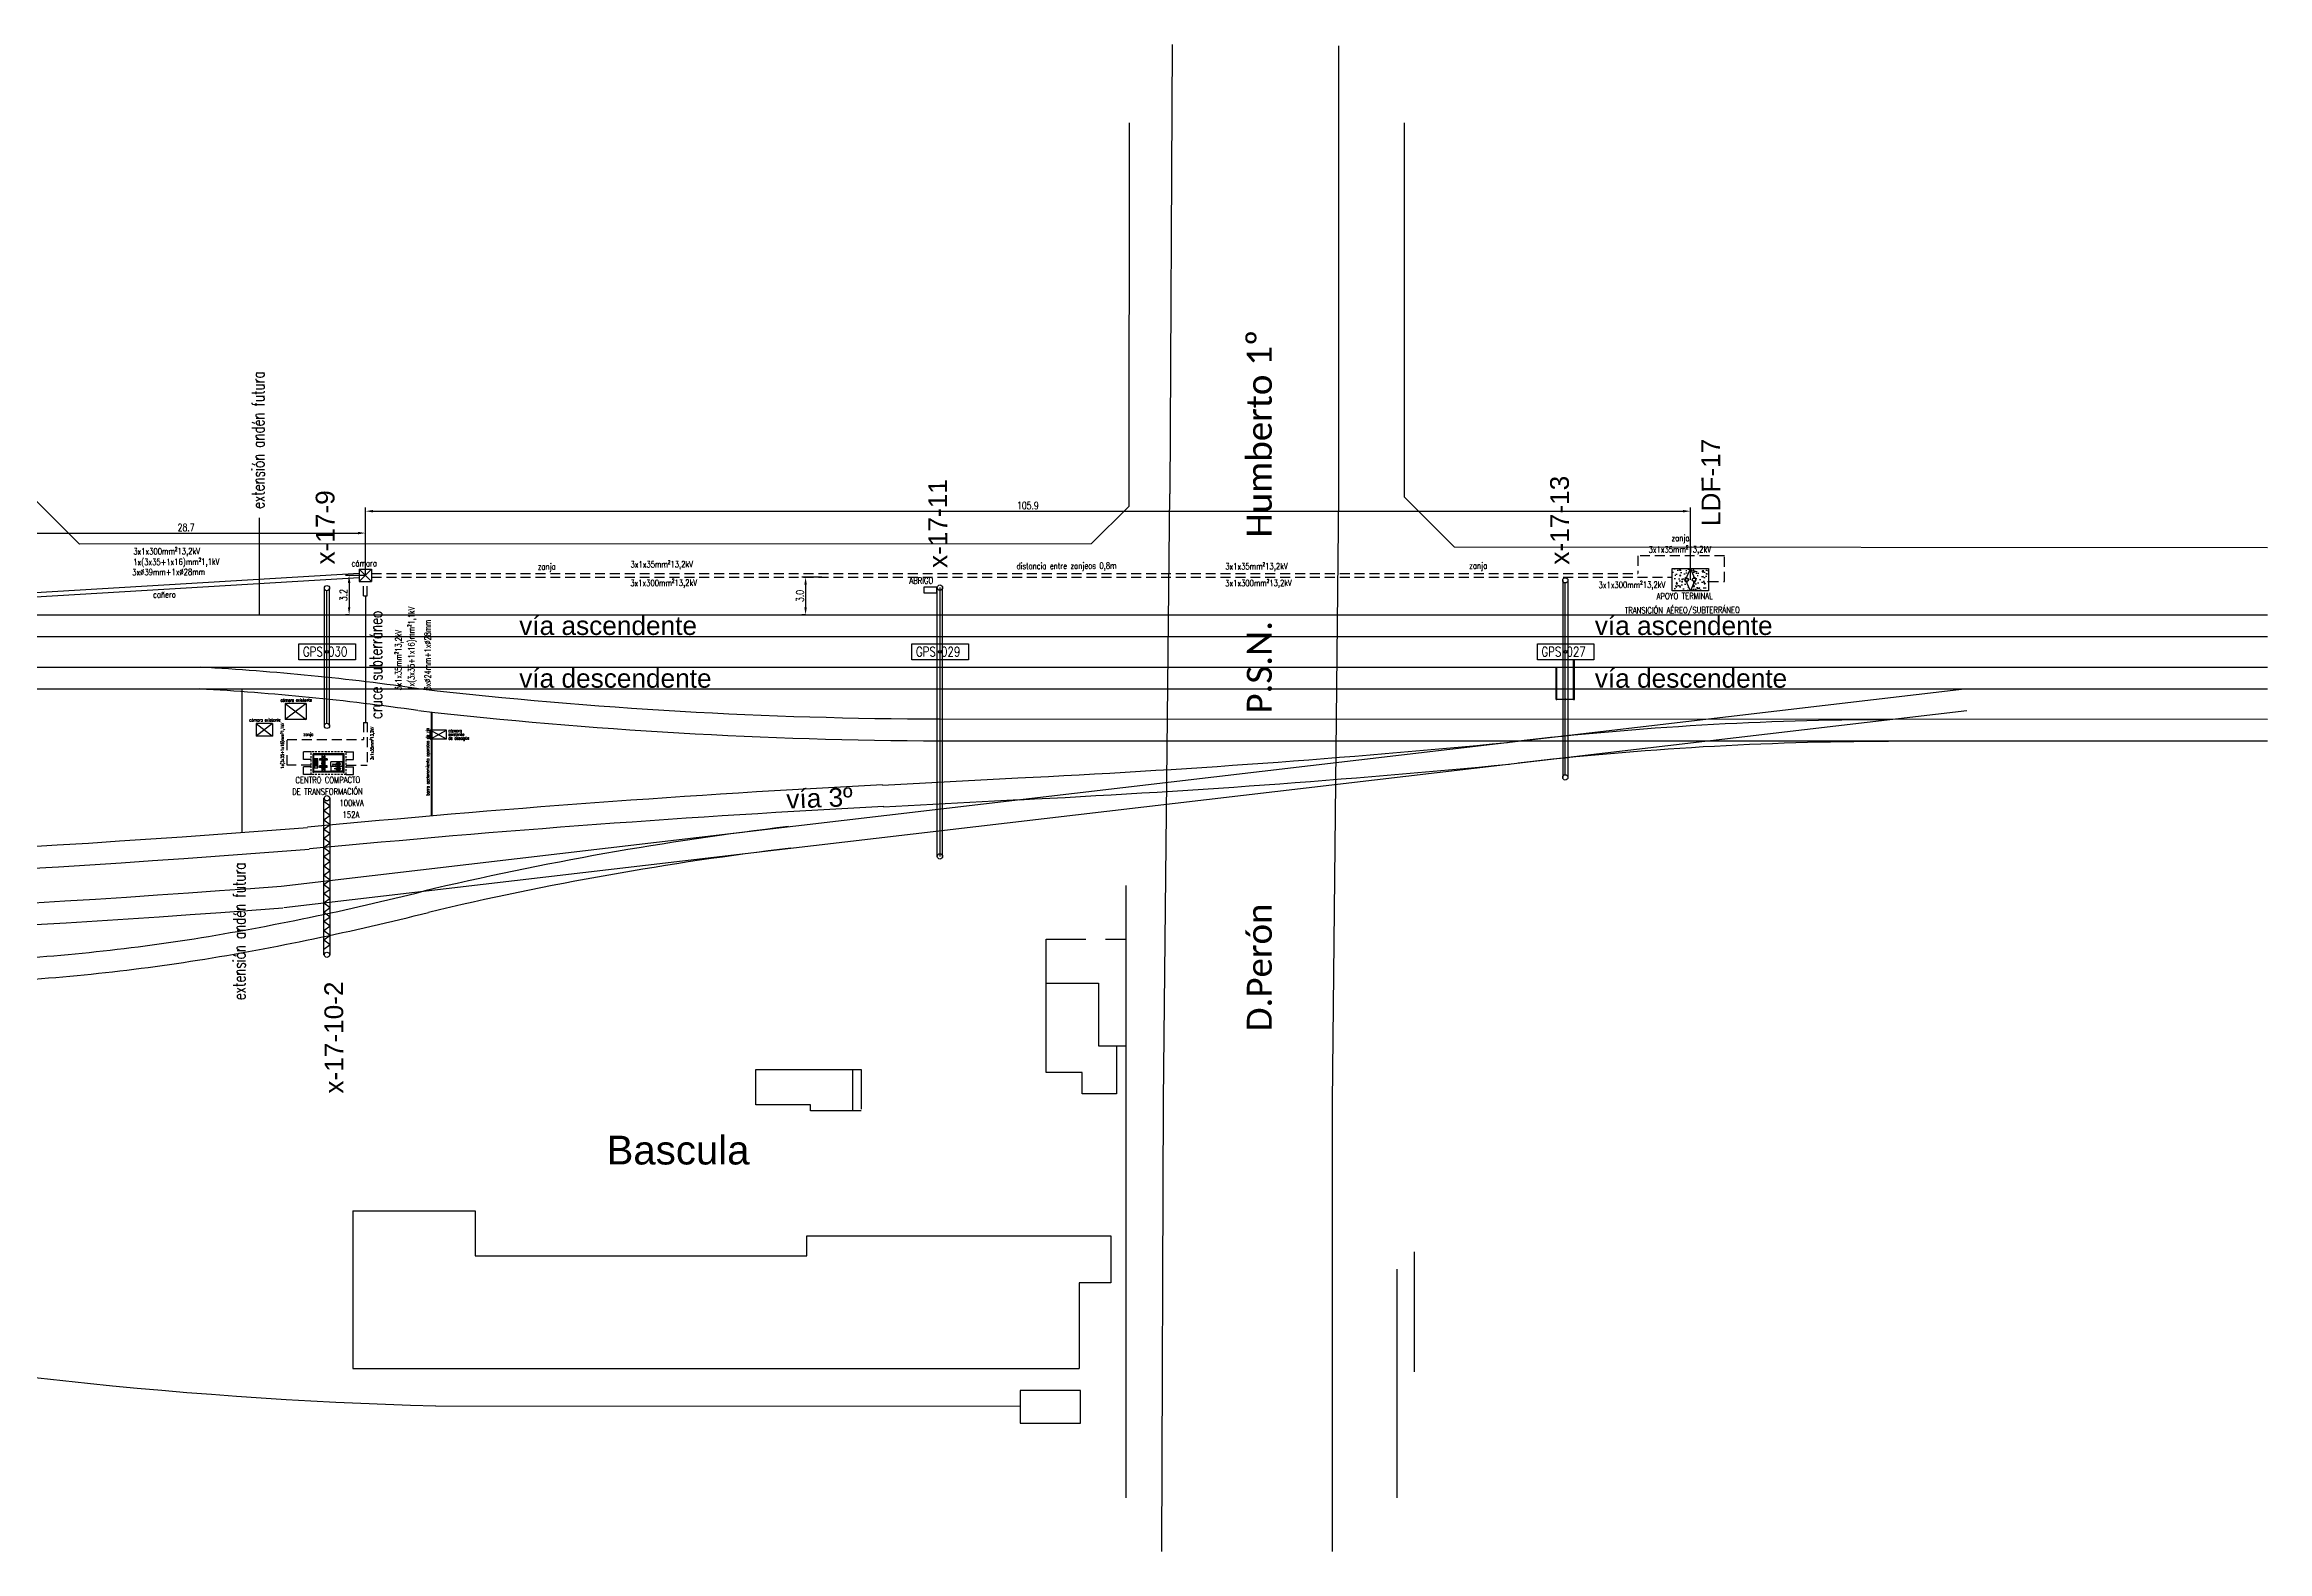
# Model space of a CAD drawing. Header units: millimetres. Extents: x 1200 to 1730, y 1405 to 1528.
# Drawn here: x 1552.8 to 1730.5, y 1405.3 to 1525.8 of the extents above; entities that cross this region are included whole.
import ezdxf

# ---------------------------------------------------------------- set-up
doc = ezdxf.new("R2010")
doc.units = ezdxf.units.MM
doc.linetypes.add('HIDDEN2', pattern=[4.7625, 3.175, -1.5875])
for name, color, linetype in [('CALLES', 8, 'Continuous'), ('Descargador de sobretensión', 4, 'Continuous'), ('EDIFICIOS', 8, 'Continuous'), ('LINEA02', 8, 'Continuous'), ('LINEA_02', 8, 'Continuous'), ('n° de postación', 1, 'Continuous'), ('pórticos', 4, 'Continuous'), ('textos', 7, 'Continuous'), ('Textos catenaria', 7, 'Continuous'), ('VENDIDO', 8, 'Continuous'), ('VIAS', 3, 'Continuous'), ('vías', 8, 'Continuous')]:
    doc.layers.add(name, color=color, linetype=linetype)
doc.styles.add('progresivas', font='calibri.ttf')
doc.styles.add('ROMANS', font='arial.ttf', dxfattribs={"width": 0.7})
doc.styles.add('SIMPLEX', font='simplex.shx', dxfattribs={"width": 0.75})
doc.linetypes.add('TRACKS', pattern='A,3.81,[130,ltypeshp.shx,S=6.35,R=0,X=0,Y=0],3.81', length=7.62)
doc.dimstyles.new('COTA-100', dxfattribs={"dimscale": 3, "dimtxt": 0.2, "dimasz": 0.2, "dimexe": 0.1, "dimexo": 0, "dimgap": 0.05, "dimtad": 1, "dimdec": 1, "dimzin": 0, "dimdsep": 46, "dimtxsty": 'SIMPLEX', "dimcen": 0.1, "dimclrd": 256, "dimclre": 256, "dimclrt": 256, "dimazin": 0, "dimtm": 1e-09, "dimtfac": 0.714286, "dimtdec": 1, "dimtmove": 2, "dimatfit": 2, "dimfxl": 0, "dimtolj": 1, "dimtzin": 0, "dimarcsym": 0})

# ---------------------------------------------------------------- blocks, each defined once
blk = doc.blocks.new('centro compacto de transformación')
at = {"color": 11}
for p, q in [((0, 0.09), (-0.07, 0.09)), ((-0.07, 0.09), (-0.07, -1.42)), ((0, 0.09), (0, -1.42)), ((0, 0.06), (2.35, 0.06)), ((0, 0), (2.35, 0)), ((2.35, 0.09), (2.35, -1.42)), ((2.35, 0.09), (2.42, 0.09)), ((2.42, 0.09), (2.42, -1.42)), ((-0.07, -1.42), (0, -1.42)), ((0, -1.33), (2.35, -1.33)), ((0, -1.4), (2.35, -1.4)), ((0.05, -0.4), (0.05, -0.02)), ((0.05, -0.02), (0.99, -0.02)), ((0.05, -0.4), (0.99, -0.4)), ((0.05, -0.4), (0.05, -0.77)), ((0.05, -0.77), (0.99, -0.77)), ((0.99, -0.4), (0.99, -0.02)), ((0.99, -0.4), (0.99, -0.77)), ((1.29, -0.32), (1.44, -0.32)), ((1.29, -0.32), (1.29, -0.44)), ((1.29, -0.32), (1.44, -0.32)), ((1.29, -0.43), (1.47, -0.43)), ((1.29, -0.44), (1.47, -0.44)), ((1.29, -0.89), (1.47, -0.89)), ((1.29, -1.02), (1.29, -0.89)), ((1.29, -0.9), (1.47, -0.9)), ((1.29, -1.01), (1.44, -1.01)), ((1.29, -1.02), (1.44, -1.02)), ((1.47, -1.26), (1.47, -0.07)), ((1.47, -0.07), (1.53, -0.07)), ((1.47, -1.26), (1.53, -1.26)), ((1.53, -1.26), (1.53, -0.07)), ((1.53, -0.25), (1.65, -0.25)), ((1.53, -1.08), (1.65, -1.08)), ((1.65, -1.26), (1.65, -0.07)), ((1.71, -0.07), (1.65, -0.07)), ((1.71, -1.26), (1.65, -1.26)), ((1.71, -1.26), (1.71, -0.07)), ((1.71, -0.43), (1.89, -0.43)), ((1.71, -0.44), (1.89, -0.44)), ((1.71, -0.89), (1.89, -0.89)), ((1.71, -0.9), (1.89, -0.9)), ((1.74, -0.32), (1.89, -0.32)), ((1.74, -0.32), (1.89, -0.32)), ((1.74, -1.01), (1.89, -1.01)), ((1.74, -1.02), (1.89, -1.02)), ((1.89, -0.32), (1.89, -0.44)), ((1.89, -1.02), (1.89, -0.89)), ((2.03, -0.29), (2.03, -1.04)), ((2.3, -0.29), (2.03, -0.29)), ((2.3, -1.04), (2.03, -1.04)), ((2.3, -0.29), (2.3, -1.04)), ((2.35, -1.42), (2.42, -1.42))]:
    blk.add_line(p, q, dxfattribs=at)
at = {"color": 5}
for points in [[(0.55, -0.29), (0.55, -0.14), (0.25, -0.14), (0.25, -0.29)], [(0.55, -0.67), (0.55, -0.52), (0.25, -0.52), (0.25, -0.67)], [(2.25, -0.44), (2.1, -0.44), (2.1, -0.89), (2.25, -0.89)]]:
    blk.add_lwpolyline(points, close=True, dxfattribs=at)
at = {"color": 11}
for centre, start, end in [((1.59, -0.32), 141.5668, 218.4332), ((1.59, -0.67), 141.5668, 218.4332), ((1.59, -1.02), 141.5668, 218.4332), ((1.59, -0.32), 65.3757, 114.6243), ((1.59, -1.02), 245.3757, 294.6243), ((1.59, -0.32), 321.5668, 38.4332), ((1.59, -0.67), 321.5668, 38.4332), ((1.59, -1.02), 321.5668, 38.4332)]:
    blk.add_arc(centre, 0.15, start, end, dxfattribs=at)
at = {"layer": 'Textos catenaria', "color": 11, "style": 'SIMPLEX', "width": 0.7}
for s, p in [('celda QM', (0.19, -0.27)), ('celda GAM2', (0.21, -0.61))]:
    blk.add_text(s, height=0.1, dxfattribs=at).set_placement(p)
for s, p in [('TRAFO SECO', (1.64, -1)), ('TAB-BT', (2.22, -0.86))]:
    blk.add_text(s, height=0.1, rotation=90, dxfattribs=at).set_placement(p)
blk = doc.blocks.new('centro compacto de transformación con fosa')
at = {"color": 3}
for p, q in [((0, 0), (0, -0.6)), ((0.6, 0), (0, 0)), ((3.4, 0), (4, 0)), ((4, 0), (4, -0.6)), ((0.6, -0.6), (0, -0.6)), ((0, -1.2), (0, -1.8)), ((0.6, -1.2), (0, -1.2)), ((3.4, -0.6), (4, -0.6)), ((3.4, -1.2), (4, -1.2)), ((4, -1.2), (4, -1.8)), ((0.6, -1.8), (0, -1.8)), ((3.4, -1.8), (4, -1.8))]:
    blk.add_line(p, q, dxfattribs=at)
at = {"color": 3, "linetype": 'HIDDEN2', "ltscale": 0.05}
for p, q in [((0.6, 0), (3.4, 0)), ((0.6, 0), (0.6, -1.8)), ((3.4, 0), (3.4, -1.8)), ((0.6, -1.8), (3.4, -1.8))]:
    blk.add_line(p, q, dxfattribs=at)
blk.add_blockref('centro compacto de transformación', (0.825, -0.235))
blk = doc.blocks.new('estructura tipo A con base')
h = blk.add_hatch()
h.set_pattern_fill('AR-CONC', color=8, scale=0.005, style=0)
h.set_pattern_definition([(50, (-2627.5983, -783.80706), (0.91092334, -0.07969543), [0.09525, -1.04775]), (355, (-2627.5983, -783.8071), (-0.17621413, 0.9552832), [0.0762, -0.8382]), (100.451, (-2627.5224, -783.8137), (0.7347125, 0.87558344), [0.08095, -0.89045]), (46.1842, (-2627.5983, -783.5531), (1.3553952, -0.21021164), [0.142875, -1.571625]), (96.6356, (-2627.4854, -783.5706), (1.1870212, 1.2371278), [0.121425, -1.335675]), (351.184, (-2627.5983, -783.553), (1.187023, 1.2371256), [0.1143, -1.2573]), (21, (-2627.4713, -783.61656), (0.7580744, -0.5113276), [0.09525, -1.04775]), (326, (-2627.4713, -783.6166), (0.30901014, 0.92093983), [0.0762, -0.8382]), (71.4514, (-2627.4081, -783.6592), (1.06708245, 0.4096143), [0.08095, -0.89045]), (37.5, (-2627.5983, -783.80706), (0.015443016, 0.422775194), [0, -0.82804, 0, -0.8509, 0, -0.841375]), (7.5, (-2627.5983, -783.80706), (0.33409831, 0.500902874), [0, -0.48514, 0, -0.80899, 0, -0.320675]), (327.5, (-2627.88152, -783.80706), (0.677952976, -0.02864372), [0, -0.3175, 0, -0.9906, 0, -1.31445]), (317.5, (-2628.0085, -783.80706), (0.74064591, 0.12713246), [0, -0.41275, 0, -0.65786, 0, -0.93345])])
h.paths.add_polyline_path([(-1.45, -0.9), (1.45, -0.9), (1.45, 0.9), (-1.45, 0.9)])
h.paths.add_polyline_path([(-0.28, 0.18), (-0.28, 0.25), (-0.05, 0.8), (0.05, 0.8), (0.28, 0.28), (0.28, 0.18, -1), (0.28, -0.18), (0.28, -0.28), (0.05, -0.8), (-0.05, -0.8), (-0.28, -0.28), (-0.28, -0.18, -1)], flags=16)
h.paths.add_polyline_path([(-0.15, 0, -1), (-0.41, 0, -1)], flags=0)
h.paths.add_polyline_path([(0, 0, -1), (0, 0, -1)], flags=0)
h.paths.add_polyline_path([(0.41, 0, -1), (0.15, 0, -1)], flags=0)
blk.add_lwpolyline([(1.45, -0.9), (-1.45, -0.9), (-1.45, 0.9), (1.45, 0.9)], close=True)
at = {"color": 6}
blk.add_lwpolyline([(-0.28, -0.28), (-0.05, -0.8), (0.05, -0.8), (0.28, -0.28), (0.28, -0.18, 1), (0.28, 0.18), (0.28, 0.28), (0.05, 0.8), (-0.05, 0.8), (-0.28, 0.25), (-0.28, 0.18, 1), (-0.28, -0.18)], format="xyb", close=True, dxfattribs=at)
for centre, radius in [((-0.28, 0), 0.13), ((0, 0), 0.0021), ((0.28, 0), 0.13)]:
    blk.add_circle(centre, radius, dxfattribs=at)
blk = doc.blocks.new('cámara LDF-LDS')
at = {"color": 6}
for p, q in [((-0.5, 0.5), (0.5, 0.5)), ((-0.5, 0.5), (-0.5, -0.5)), ((-0.5, 0.5), (0.5, -0.5)), ((0.5, 0.5), (-0.5, -0.5)), ((0.5, 0.5), (0.5, -0.5)), ((-0.5, -0.5), (0.5, -0.5))]:
    blk.add_line(p, q, dxfattribs=at)
blk = doc.blocks.new('*D19')
at = {"lineweight": -2, "transparency": 16777216}
for p, q in [((1549.77, 1481.69), (1549.77, 1487.05)), ((1550.37, 1486.75), (1577.83, 1486.75)), ((1578.43, 1483.37), (1578.43, 1487.05))]:
    blk.add_line(p, q, dxfattribs=at)
at = {"transparency": 16777216}
for points in [[(1550.37, 1486.85), (1550.37, 1486.65), (1549.77, 1486.75)], [(1577.83, 1486.85), (1577.83, 1486.65), (1578.43, 1486.75)]]:
    blk.add_solid(points, dxfattribs=at)
at = {"layer": 'Defpoints', "color": 0, "transparency": 16777216}
for p in [(1578.43, 1486.75), (1578.43, 1483.37), (1549.77, 1481.69)]:
    blk.add_point(p, dxfattribs=at)
at = {"transparency": 16777216, "insert": (1564.1, 1487.2), "char_height": 0.6, "attachment_point": 5, "style": 'SIMPLEX'}
blk.add_mtext('\\A1;28.7', dxfattribs=at)
blk = doc.blocks.new('*D20')
at = {"lineweight": -2, "transparency": 16777216}
for p, q in [((1578.43, 1483.37), (1578.43, 1488.8)), ((1579.03, 1488.5), (1683.75, 1488.5)), ((1684.35, 1483.02), (1684.35, 1488.8))]:
    blk.add_line(p, q, dxfattribs=at)
at = {"transparency": 16777216}
for points in [[(1579.03, 1488.6), (1579.03, 1488.4), (1578.43, 1488.5)], [(1683.75, 1488.6), (1683.75, 1488.4), (1684.35, 1488.5)]]:
    blk.add_solid(points, dxfattribs=at)
at = {"layer": 'Defpoints', "color": 0, "transparency": 16777216}
for p in [(1684.35, 1488.5), (1578.43, 1483.37), (1684.35, 1483.02)]:
    blk.add_point(p, dxfattribs=at)
at = {"transparency": 16777216, "insert": (1631.39, 1488.95), "char_height": 0.6, "attachment_point": 5, "style": 'SIMPLEX'}
blk.add_mtext('\\A1;105.9', dxfattribs=at)
blk = doc.blocks.new('*D21')
at = {"lineweight": -2, "transparency": 16777216}
for p, q in [((1578.43, 1483.37), (1576.83, 1483.37)), ((1577.13, 1482.77), (1577.13, 1480.82)), ((1577.13, 1480.22), (1576.83, 1480.22))]:
    blk.add_line(p, q, dxfattribs=at)
at = {"transparency": 16777216}
for points in [[(1577.03, 1482.77), (1577.23, 1482.77), (1577.13, 1483.37)], [(1577.03, 1480.82), (1577.23, 1480.82), (1577.13, 1480.22)]]:
    blk.add_solid(points, dxfattribs=at)
at = {"layer": 'Defpoints', "color": 0, "transparency": 16777216}
for p in [(1578.43, 1483.37), (1577.13, 1480.22), (1577.13, 1480.22)]:
    blk.add_point(p, dxfattribs=at)
at = {"transparency": 16777216, "insert": (1576.68, 1481.79), "char_height": 0.6, "attachment_point": 5, "rotation": 90, "style": 'SIMPLEX'}
blk.add_mtext('\\A1;3.2', dxfattribs=at)
blk = doc.blocks.new('*D29')
at = {"lineweight": -2, "transparency": 16777216}
for p, q in [((1614.92, 1483.22), (1613.32, 1483.22)), ((1613.62, 1482.62), (1613.62, 1480.82)), ((1613.62, 1480.22), (1613.32, 1480.22))]:
    blk.add_line(p, q, dxfattribs=at)
at = {"transparency": 16777216}
for points in [[(1613.52, 1482.62), (1613.72, 1482.62), (1613.62, 1483.22)], [(1613.52, 1480.82), (1613.72, 1480.82), (1613.62, 1480.22)]]:
    blk.add_solid(points, dxfattribs=at)
at = {"layer": 'Defpoints', "color": 0, "transparency": 16777216}
for p in [(1614.92, 1483.22), (1613.62, 1480.22), (1613.62, 1480.22)]:
    blk.add_point(p, dxfattribs=at)
at = {"transparency": 16777216, "insert": (1613.17, 1481.72), "char_height": 0.6, "attachment_point": 5, "rotation": 90, "style": 'SIMPLEX'}
blk.add_mtext('\\A1;3.0', dxfattribs=at)

msp = doc.modelspace()

# ---------------------------------------------------------------- linework, layer by layer
at = {"color": 5, "linetype": 'HIDDEN2', "ltscale": 0.25}
for p, q in [((1687.07, 1484.92), (1680.16, 1484.92)), ((1680.16, 1484.92), (1680.16, 1483.52)), ((1687.07, 1482.87), (1687.07, 1484.92)), ((1578.28, 1481.72), (1578.28, 1482.87)), ((1578.58, 1481.72), (1578.58, 1482.87)), ((1578.93, 1483.52), (1680.16, 1483.52)), ((1578.93, 1483.22), (1682.9, 1483.22)), ((1685.8, 1482.87), (1687.07, 1482.87)), ((1578.28, 1471.61), (1578.28, 1470.25)), ((1578.58, 1471.61), (1578.58, 1468.2)), ((1572.17, 1468.2), (1572.17, 1470.25)), ((1572.17, 1470.25), (1578.28, 1470.25)), ((1574.09, 1468.2), (1572.17, 1468.2)), ((1576.89, 1468.2), (1578.58, 1468.2))]:
    msp.add_line(p, q, dxfattribs=at)
for p, q in [((1578.28, 1481.72), (1578.58, 1481.72)), ((1573.12, 1477.89), (1577.64, 1477.89)), ((1573.12, 1476.6), (1573.12, 1477.89)), ((1577.64, 1477.89), (1577.64, 1476.6)), ((1622.12, 1477.89), (1626.64, 1477.89)), ((1622.12, 1476.6), (1622.12, 1477.89)), ((1626.64, 1477.89), (1626.64, 1476.6)), ((1672.12, 1477.89), (1676.64, 1477.89)), ((1672.12, 1476.6), (1672.12, 1477.89)), ((1676.64, 1477.89), (1676.64, 1476.6)), ((1577.64, 1476.6), (1573.12, 1476.6)), ((1626.64, 1476.6), (1622.12, 1476.6)), ((1676.64, 1476.6), (1672.12, 1476.6)), ((1673.61, 1476.01), (1673.68, 1476.01)), ((1675.01, 1476.61), (1675.08, 1476.61)), ((1673.61, 1473.45), (1673.68, 1473.45)), ((1675.05, 1473.45), (1673.65, 1473.45)), ((1675.01, 1473.45), (1675.08, 1473.45)), ((1571.01, 1471.52), (1569.71, 1471.52)), ((1569.71, 1471.52), (1569.71, 1470.52)), ((1569.71, 1471.52), (1571.01, 1470.52)), ((1571.01, 1471.52), (1569.71, 1470.52)), ((1571.01, 1471.52), (1571.01, 1470.52)), ((1573.71, 1473.13), (1572.01, 1473.13)), ((1572.01, 1473.13), (1572.01, 1471.83)), ((1573.71, 1473.13), (1572.01, 1471.83)), ((1572.01, 1473.13), (1573.71, 1471.83)), ((1573.71, 1471.83), (1572.01, 1471.83)), ((1573.71, 1473.13), (1573.71, 1471.83)), ((1578.28, 1471.61), (1578.58, 1471.61)), ((1571.01, 1470.52), (1569.71, 1470.52)), ((1584.91, 1470.98), (1583.61, 1470.98)), ((1583.61, 1470.28), (1583.61, 1470.98)), ((1583.61, 1470.28), (1584.91, 1470.98)), ((1584.91, 1470.28), (1583.61, 1470.98)), ((1584.91, 1470.28), (1583.61, 1470.28)), ((1584.91, 1470.28), (1584.91, 1470.98)), ((1624.36, 1469.52), (1624.36, 1467.77))]:
    msp.add_line(p, q)
at = {"color": 3}
msp.add_line((1578.43, 1481.72), (1578.43, 1471.61), dxfattribs=at)
at = {"color": 8, "linetype": 'TRACKS', "ltscale": 0.04}
msp.add_line((1584.05, 1416.94), (1630.76, 1416.92), dxfattribs=at)
at = {"const_width": 0.025}
for points in [[(1675.04, 1475.34, 1), (1675.05, 1475.36, 1)], [(1673.64, 1474.79, 1), (1673.65, 1474.81, 1)]]:
    msp.add_lwpolyline(points, format="xyb", close=True, dxfattribs=at)
at = {"color": 1, "const_width": 0.025}
msp.add_lwpolyline([(1624.35, 1469.51, 1), (1624.37, 1469.53, 1)], format="xyb", close=True, dxfattribs=at)
for centre, radius in [((1575.36, 1477.25), 0.112), ((1624.36, 1477.25), 0.112), ((1674.36, 1477.25), 0.112), ((1674.35, 1473.45), 0.045)]:
    msp.add_circle(centre, radius)
at = {"color": 8}
for radius in [201.79, 200.05]:
    msp.add_arc((1554.23, 1274.53), radius, 81.8396, 86.8584, dxfattribs=at)
at = {"color": 8, "linetype": 'TRACKS', "ltscale": 0.04}
msp.add_arc((1594.38, 1790.71), 373.91, 258.6534, 268.4136, dxfattribs=at)
at = {"layer": 'CALLES'}
for p, q in [((1642.93, 1525.83), (1642.74, 1489.89)), ((1656.24, 1489.75), (1656.24, 1525.71)), ((1639.49, 1519.57), (1639.46, 1488.88)), ((1661.5, 1489.63), (1661.5, 1519.55)), ((1551.57, 1489.85), (1555.57, 1485.85)), ((1642.24, 1441.39), (1642.74, 1489.89)), ((1655.74, 1441.25), (1656.24, 1489.75)), ((1661.5, 1489.63), (1665.5, 1485.62)), ((1636.46, 1485.88), (1639.46, 1488.88)), ((1636.46, 1485.88), (1555.57, 1485.85)), ((1730.49, 1485.57), (1665.5, 1485.62)), ((1655.74, 1405.29), (1655.74, 1441.25))]:
    msp.add_line(p, q, dxfattribs=at)
at = {"layer": 'Descargador de sobretensión'}
msp.add_circle((1624.36, 1460.89), 0.21, dxfattribs=at)
at = {"layer": 'EDIFICIOS'}
for p, q in [((1623.07, 1482.43), (1623.07, 1481.98)), ((1624.12, 1482.43), (1623.07, 1482.43)), ((1624.12, 1481.98), (1624.12, 1482.43)), ((1623.07, 1481.98), (1624.12, 1481.98))]:
    msp.add_line(p, q, dxfattribs=at)
at = {"layer": 'EDIFICIOS', "color": 8, "linetype": 'HIDDEN2'}
for p, q in [((1632.84, 1454.26), (1639.22, 1454.26)), ((1632.84, 1453.66), (1632.84, 1454.26)), ((1632.84, 1450.75), (1632.84, 1453.66)), ((1639.22, 1454.26), (1639.22, 1445.72)), ((1639.22, 1445.72), (1638.47, 1445.72)), ((1617.37, 1443.85), (1618.07, 1443.85)), ((1618.07, 1443.85), (1618.07, 1440.55)), ((1618.07, 1440.55), (1617.37, 1440.55))]:
    msp.add_line(p, q, dxfattribs=at)
at = {"layer": 'EDIFICIOS', "color": 8}
for p, q in [((1632.84, 1450.75), (1637.04, 1450.75)), ((1632.84, 1443.6), (1632.84, 1450.75)), ((1637.04, 1450.75), (1637.04, 1445.75)), ((1637.04, 1445.75), (1638.47, 1445.75)), ((1638.47, 1445.75), (1638.47, 1441.9)), ((1609.65, 1443.85), (1617.37, 1443.85)), ((1609.65, 1441.02), (1609.65, 1443.85)), ((1617.37, 1443.85), (1617.37, 1440.55)), ((1635.74, 1443.6), (1632.84, 1443.6)), ((1635.74, 1441.9), (1635.74, 1443.6)), ((1638.47, 1441.9), (1635.74, 1441.9)), ((1614, 1441.02), (1609.65, 1441.02)), ((1614, 1440.55), (1614, 1441.02)), ((1617.37, 1440.55), (1614, 1440.55)), ((1577.42, 1432.53), (1577.42, 1419.93)), ((1577.42, 1432.53), (1587.22, 1432.53)), ((1587.22, 1432.53), (1587.22, 1428.93)), ((1587.22, 1428.93), (1613.72, 1428.93)), ((1613.72, 1430.53), (1638.02, 1430.53)), ((1613.72, 1428.93), (1613.72, 1430.53)), ((1638.02, 1430.53), (1638.02, 1426.78)), ((1635.48, 1426.78), (1635.48, 1419.93)), ((1638.02, 1426.78), (1635.48, 1426.78)), ((1577.42, 1419.93), (1635.48, 1419.93)), ((1660.88, 1418.33), (1660.88, 1409.59))]:
    msp.add_line(p, q, dxfattribs=at)
at = {"layer": 'LINEA02', "color": 11}
for p, q in [((1577.93, 1483.52), (1550.27, 1481.86)), ((1577.93, 1483.17), (1550.27, 1481.51))]:
    msp.add_line(p, q, dxfattribs=at)
at = {"layer": 'LINEA_02', "color": 8}
for p, q in [((1639.22, 1458.57), (1639.22, 1409.59)), ((1642.11, 1405.29), (1642.24, 1441.39)), ((1660.89, 1427.88), (1660.88, 1418.33))]:
    msp.add_line(p, q, dxfattribs=at)
at = {"layer": 'pórticos', "color": 1}
for p, q in [((1569.98, 1480.22), (1569.98, 1487.97)), ((1568.58, 1462.81), (1568.58, 1474.28))]:
    msp.add_line(p, q, dxfattribs=at)
at = {"layer": 'pórticos'}
for p, q in [((1575.15, 1471.33), (1575.15, 1482.35)), ((1575.36, 1471.54), (1575.36, 1482.14)), ((1575.57, 1471.33), (1575.57, 1482.35)), ((1624.15, 1460.89), (1624.15, 1482.39)), ((1624.36, 1482.39), (1624.36, 1460.89)), ((1624.57, 1460.89), (1624.57, 1482.39)), ((1674.14, 1482.97), (1674.14, 1467.21)), ((1674.35, 1467.42), (1674.35, 1482.76)), ((1674.56, 1482.97), (1674.56, 1467.21)), ((1575.12, 1453.02), (1575.12, 1465.54)), ((1575.12, 1465.54), (1575.15, 1465.54)), ((1575.12, 1465.3), (1575.61, 1464.93)), ((1575.12, 1464.56), (1575.61, 1464.93)), ((1575.12, 1464.56), (1575.61, 1464.19)), ((1575.57, 1465.54), (1575.61, 1465.54)), ((1575.61, 1453.02), (1575.61, 1465.54)), ((1575.12, 1463.82), (1575.61, 1464.19)), ((1575.12, 1463.82), (1575.61, 1463.45)), ((1575.12, 1463.08), (1575.61, 1463.45)), ((1575.12, 1463.08), (1575.61, 1462.71)), ((1575.12, 1462.34), (1575.61, 1462.71)), ((1575.12, 1462.34), (1575.61, 1461.98)), ((1575.12, 1461.61), (1575.61, 1461.98)), ((1575.12, 1461.61), (1575.61, 1461.24)), ((1575.12, 1460.87), (1575.61, 1461.24)), ((1575.12, 1460.87), (1575.61, 1460.5)), ((1575.12, 1460.13), (1575.61, 1460.5)), ((1575.12, 1460.13), (1575.61, 1459.76)), ((1575.12, 1459.39), (1575.61, 1459.76)), ((1575.12, 1459.39), (1575.61, 1459.02)), ((1575.12, 1458.65), (1575.61, 1459.02)), ((1575.12, 1458.65), (1575.61, 1458.28)), ((1575.12, 1457.91), (1575.61, 1458.28)), ((1575.12, 1457.91), (1575.61, 1457.54)), ((1575.12, 1457.17), (1575.61, 1457.54)), ((1575.12, 1457.17), (1575.61, 1456.8)), ((1575.12, 1456.43), (1575.61, 1456.8)), ((1575.12, 1456.43), (1575.61, 1456.06)), ((1575.12, 1455.7), (1575.61, 1456.06)), ((1575.12, 1455.7), (1575.61, 1455.33)), ((1575.12, 1454.96), (1575.61, 1455.33)), ((1575.12, 1454.96), (1575.61, 1454.59)), ((1575.12, 1454.22), (1575.61, 1454.59)), ((1575.12, 1454.22), (1575.61, 1453.85)), ((1575.12, 1453.48), (1575.61, 1453.85)), ((1575.12, 1453.02), (1575.15, 1453.02)), ((1575.57, 1453.02), (1575.61, 1453.02))]:
    msp.add_line(p, q, dxfattribs=at)
at = {"layer": 'pórticos', "color": 7}
for p, q in [((1673.61, 1473.45), (1673.61, 1476.01)), ((1673.68, 1473.45), (1673.68, 1476.01)), ((1675.01, 1473.45), (1675.01, 1476.61)), ((1675.08, 1473.45), (1675.08, 1476.61)), ((1583.71, 1464.12), (1583.71, 1472.43)), ((1583.76, 1464.12), (1583.76, 1472.43))]:
    msp.add_line(p, q, dxfattribs=at)
at = {"layer": 'pórticos'}
for centre in [(1575.36, 1482.35), (1624.36, 1482.39), (1674.35, 1482.97), (1575.36, 1471.33), (1674.35, 1467.21), (1575.36, 1465.54), (1575.36, 1453.02)]:
    msp.add_circle(centre, 0.21, dxfattribs=at)
at = {"layer": 'VENDIDO'}
msp.add_line((1662.28, 1429.27), (1662.28, 1419.67), dxfattribs=at)
at = {"layer": 'VIAS', "color": 8}
for p, q in [((1630.76, 1418.18), (1630.76, 1415.55)), ((1635.6, 1418.18), (1630.76, 1418.18)), ((1635.6, 1415.55), (1635.6, 1418.18)), ((1630.76, 1415.55), (1635.6, 1415.55))]:
    msp.add_line(p, q, dxfattribs=at)
at = {"layer": 'vías'}
for p, q in [((1223.58, 1480.22), (1730.49, 1480.22)), ((1223.58, 1478.48), (1730.49, 1478.48)), ((1223.58, 1476.02), (1730.49, 1476.02)), ((1223.58, 1474.28), (1730.49, 1474.28)), ((1571.71, 1458.52), (1706.25, 1474.28)), ((1571.91, 1456.79), (1706.45, 1472.55)), ((1624.36, 1471.88), (1730.49, 1471.87)), ((1624.36, 1470.14), (1730.49, 1470.13)), ((1619.77, 1466.6), (1630.59, 1467.17)), ((1619.86, 1464.86), (1630.68, 1465.43))]:
    msp.add_line(p, q, dxfattribs=at)
at = {"layer": 'vías', "color": 8}
for radius in [376, 377.74]:
    msp.add_arc((1625.3, 1847.88), radius, 263.5213, 269.8567, dxfattribs=at)
at = {"layer": 'vías'}
for centre, radius, start, end in [((1700.41, 1211.82), 260, 90.0487, 96.6325), ((1590.77, 2288.18), 821.98, 272.77723, 275.51238), ((1700.41, 1211.82), 258.26, 90.0487, 96.6325), ((1590.77, 2288.18), 823.72, 272.77723, 275.51238), ((1672.51, 438.79), 1029.17, 92.93728, 95.50392), ((1672.51, 438.79), 1027.43, 92.93728, 95.50392), ((1482.94, 2619.55), 1159.91, 266.5663, 274.49265), ((1642.26, 1208.94), 256.1, 96.7297, 103.3641), ((1482.94, 2619.55), 1161.65, 266.5663, 274.49265), ((1642.26, 1208.94), 254.36, 96.7297, 103.3641), ((1482.94, 2619.55), 1164.42, 266.5663, 274.37215), ((1529.35, 1670.95), 219.52, 279.2784, 284.1627), ((1482.94, 2619.55), 1166.16, 266.5663, 274.37215), ((1529.35, 1670.95), 221.26, 279.2784, 284.1627), ((1540.3, 1609.35), 156.96, 272.3616, 278.9612), ((1540.3, 1609.35), 158.7, 272.3616, 278.9612)]:
    msp.add_arc(centre, radius, start, end, dxfattribs=at)

# ---------------------------------------------------------------- block references
for name, p in [('cámara LDF-LDS', (1578.43, 1483.37)), ('estructura tipo A con base', (1684.35, 1483.02))]:
    msp.add_blockref(name, p)
at = {"rotation": 180}
msp.add_blockref('centro compacto de transformación con fosa', (1577.49, 1467.45), dxfattribs=at)

# ---------------------------------------------------------------- texts
at = {"layer": 'n° de postación', "style": 'ROMANS'}
for s, p in [('LDF-17', (1686.75, 1487.31)), ('x-17-13', (1674.66, 1484.23)), ('x-17-9', (1575.98, 1484.24)), ('x-17-11', (1624.95, 1483.96)), ('x-17-10-2', (1576.68, 1441.92))]:
    msp.add_text(s, height=1.5, rotation=90.2028, dxfattribs=at).set_placement(p)
at = {"layer": 'textos'}
for s, height, rotation, style, p in [('Humberto 1º', 2, 90, 'progresivas', (1650.89, 1486.39)), ('P.S.N.', 2, 90, 'progresivas', (1650.89, 1472.31)), ('vía 3º', 1.5, 2.2096, 'ROMANS', (1612.11, 1464.71)), ('D.Perón', 2, 90, 'progresivas', (1650.89, 1446.89))]:
    msp.add_text(s, height=height, rotation=rotation, dxfattribs=dict(at, style=style)).set_placement(p)
at = {"layer": 'textos', "style": 'ROMANS'}
for s, height, p in [('vía ascendente', 1.5, (1590.73, 1478.6)), ('vía ascendente', 1.5, (1676.71, 1478.6)), ('vía descendente', 1.5, (1590.73, 1474.38)), ('vía descendente', 1.5, (1676.71, 1474.38)), ('Bascula', 2.3, (1597.71, 1436.25))]:
    msp.add_text(s, height=height, dxfattribs=at).set_placement(p)
at = {"layer": 'Textos catenaria', "color": 1, "style": 'SIMPLEX', "width": 0.7}
for p in [(1570.36, 1488.69), (1568.85, 1449.4)]:
    msp.add_text('extensión andén futura', height=1, rotation=90.0029, dxfattribs=at).set_placement(p)
at = {"layer": 'Textos catenaria', "style": 'SIMPLEX'}
for s, height, rotation, width, p in [('3x1x35mm²13,2kV', 0.5, 0.3193, 0.8, (1681.01, 1485.18)), ('zanja', 0.5, 0.3193, 0.8, (1682.84, 1486.1)), ('3xØ39mm+1xØ28mm', 0.5, 0.3193, 0.8, (1559.79, 1483.37)), ('3x1x300mm²13,2kV', 0.5, 0.3193, 0.8, (1559.88, 1485.03)), ('1x(3x35+1x16)mm²1,1kV', 0.5, 0.3193, 0.8, (1559.88, 1484.18)), ('cámara', 0.5, 0.3193, 0.8, (1577.33, 1484.08)), ('zanja', 0.5, 0.3193, 0.8, (1592.21, 1483.82)), ('3x1x35mm²13,2kV', 0.5, 0.3193, 0.8, (1599.63, 1483.99)), ('distancia entre zanjeos 0,8m', 0.5, 0.3193, 0.8, (1630.49, 1483.86)), ('3x1x35mm²13,2kV', 0.5, 0.3193, 0.8, (1647.17, 1483.83)), ('zanja', 0.5, 0.3193, 0.8, (1666.67, 1483.89)), ('3x1x300mm²13,2kV', 0.5, 0.3193, 0.8, (1599.61, 1482.5)), ('ABRIGO', 0.5, 0.3193, 0.8, (1621.92, 1482.69)), ('3x1x300mm²13,2kV', 0.5, 0.3193, 0.8, (1647.16, 1482.49)), ('3x1x300mm²13,2kV', 0.5, 0.3193, 0.8, (1677.01, 1482.35)), ('cañero', 0.5, 0.3193, 0.8, (1561.46, 1481.58)), ('cruce subterráneo', 1, 90.0029, 0.7, (1579.77, 1471.89)), ('TRANSICIÓN AÉREO/SUBTERRÁNEO', 0.5, 0.3193, 0.8, (1679.11, 1480.31)), ('APOYO TERMINAL', 0.5, 0.3193, 0.8, (1681.65, 1481.45)), ('1x(3x35+1x16)mm²1,1kV', 0.5, 90.0029, 0.7, (1582.35, 1474.16)), ('3xØ24mm+1xØ28mm', 0.5, 90.0029, 0.7, (1583.66, 1474.16)), ('GPS 030', 0.75, 0.0029, 0.8, (1573.44, 1476.89)), ('3x1x35mm²13,2kV', 0.5, 90.0029, 0.7, (1581.32, 1474.16)), ('GPS 029', 0.75, 0.0029, 0.8, (1622.44, 1476.89)), ('GPS 027', 0.75, 0.0029, 0.8, (1672.44, 1476.89)), ('1x(3x35+1x16)mm²1,1kV', 0.25, 90.0029, 0.7, (1571.92, 1467.9)), ('zanja', 0.25, 0.3193, 0.8, (1573.47, 1470.53)), ('3x1x35mm²13,2kV', 0.25, 90.0029, 0.7, (1579.08, 1468.6)), ('DE TRANSFORMACIÓN', 0.5, 0.3193, 0.8, (1572.58, 1465.81)), ('CENTRO COMPACTO', 0.5, 0.3193, 0.8, (1572.84, 1466.74)), ('100kVA', 0.5, 0.3193, 0.8, (1576.36, 1464.91)), ('152A', 0.5, 0.3193, 0.8, (1576.61, 1463.97))]:
    msp.add_text(s, height=height, rotation=rotation, dxfattribs=dict(at, width=width)).set_placement(p)
at = {"layer": 'Textos catenaria', "color": 7, "style": 'SIMPLEX', "width": 0.7}
for s, rotation, p in [('cámara existente', 0.3193, (1571.65, 1473.26)), ('cámara existente', 0.3193, (1569.15, 1471.67)), ('barra accionamiento aparatos de vía', 90.3193, (1583.55, 1465.75)), ('cámara', 0.3193, (1585.07, 1470.82)), ('existente', 0.3193, (1585.07, 1470.53)), ('de desagüe', 0.3193, (1585.07, 1470.22))]:
    msp.add_text(s, height=0.25, rotation=rotation, dxfattribs=at).set_placement(p)

# ---------------------------------------------------------------- dimensions: what is measured, and where the dimension line sits
for base, p1, p2, picture, middle in [((1684.35, 1488.5), (1578.43, 1483.37), (1684.35, 1483.02), '*D20', (1631.39, 1488.95)), ((1578.43, 1486.75), (1549.77, 1481.69), (1578.43, 1483.37), '*D19', (1564.1, 1487.2))]:
    dim = msp.add_linear_dim(base=base, p1=p1, p2=p2, dimstyle='COTA-100')
    dim.commit()
    dim.dimension.update_dxf_attribs({"geometry": picture, "text_midpoint": middle})
for base, p1, p2, picture, middle in [((1577.1290419, 1480.21906037), (1578.42922958, 1483.36906037), (1577.1290419, 1480.21906037), '*D21', (1576.6790419, 1481.79406037)), ((1613.62, 1480.22), (1614.92, 1483.22), (1613.62, 1480.22), '*D29', (1613.17, 1481.72))]:
    dim = msp.add_linear_dim(base=base, p1=p1, p2=p2, angle=90, dimstyle='COTA-100')
    dim.commit()
    dim.dimension.update_dxf_attribs({"geometry": picture, "text_midpoint": middle})

doc.saveas('drawing.dxf')
